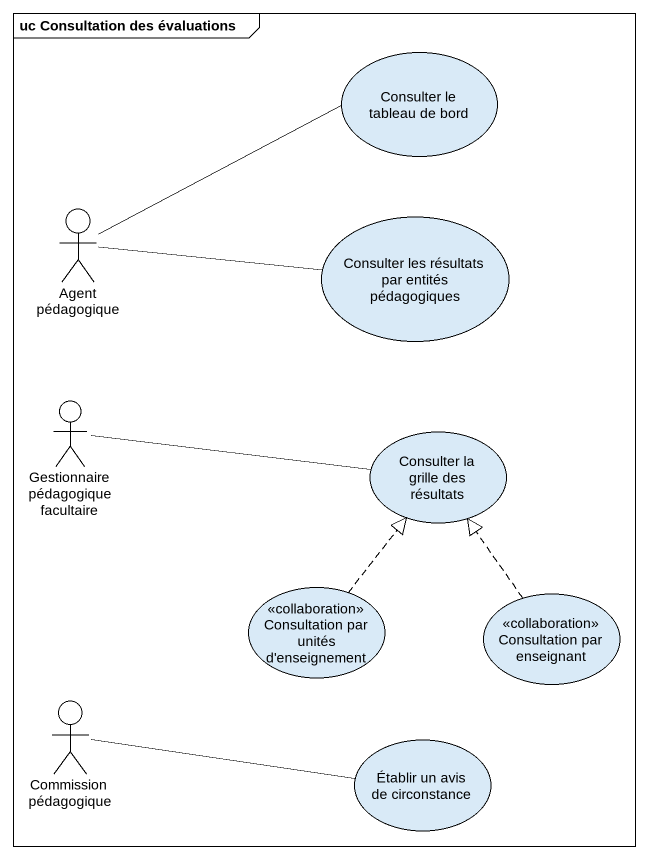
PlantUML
@startuml
mainframe uc Consultation des évaluations
usecase "Consulter le tableau de bord" as Consulter_le_tableau_de_bord
actor "Agent pédagogique" as Agent_pédagogique
usecase "Consulter les résultats par entités pédagogiques" as Consulter_les_résultats_par
actor "Gestionnaire pédagogique facultaire" as Gestionnaire_pédagogique
usecase "Consulter la grille des résultats" as Consulter_la_grille_des
usecase "Consultation par unités d'enseignement" as Consultation_par_unités_d <<collaboration>>
usecase "Consultation par enseignant" as Consultation_par_enseignant <<collaboration>>
actor "Commission pédagogique" as Commission_pédagogique
usecase "Établir un avis de circonstance" as Établir_un_avis_de
Agent_pédagogique -right- Consulter_le_tableau_de_bord
Agent_pédagogique -right- Consulter_les_résultats_par
Gestionnaire_pédagogique -right- Consulter_la_grille_des
Consultation_par_unités_d .up.|> Consulter_la_grille_des
Consultation_par_enseignant .up.|> Consulter_la_grille_des
Établir_un_avis_de -left- Commission_pédagogique
@enduml
